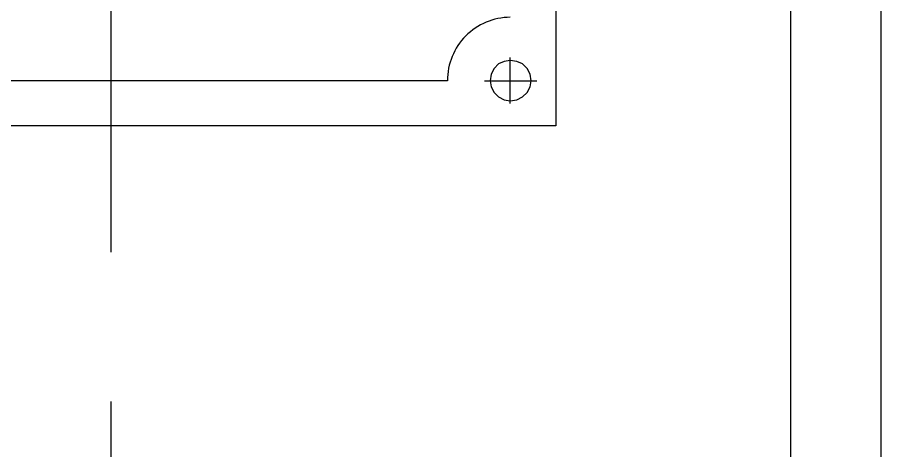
# Model space of a CAD drawing. Header units: millimetres. Extents: x 183355 to 194386, y -190559 to -183233.
# Drawn here: x 185841.9 to 185937.5, y -184531.8 to -184483.8 of the extents above; entities that cross this region are included whole.
import ezdxf

# ---------------------------------------------------------------- set-up
doc = ezdxf.new("R2010")
doc.units = ezdxf.units.MM
doc.header["$LTSCALE"] = 13
doc.linetypes.add('CENTERX2', pattern=[101.6, 63.5, -12.7, 12.7, -12.7])
for name, color, linetype in [('1', 4, 'Continuous'), ('PDF_Geometry', 7, 'Continuous'), ('粗实线', 4, 'Continuous')]:
    doc.layers.add(name, color=color, linetype=linetype)

msp = doc.modelspace()

# ---------------------------------------------------------------- linework, layer by layer
at = {"layer": '1', "color": 1, "linetype": 'CENTERX2', "lineweight": -3, "ltscale": 0.1}
msp.add_line((185852.215, -183898.971), (185852.215, -185998.969), dxfattribs=at)
at = {"layer": 'PDF_Geometry', "lineweight": 25}
for points in [[(185751.493, -184320.839), (185901.514, -184320.839), (185901.514, -184495.854), (185751.493, -184495.854), (185751.493, -184320.839)], [(185898.762, -184490.855), (185898.649, -184490.125), (185898.312, -184489.507), (185897.807, -184489.002), (185897.189, -184488.721), (185896.459, -184488.608), (185895.785, -184488.721), (185895.167, -184489.002), (185894.661, -184489.507), (185894.324, -184490.125), (185894.212, -184490.855), (185894.324, -184491.529), (185894.661, -184492.147), (185895.167, -184492.652), (185895.785, -184492.989), (185896.459, -184493.102), (185897.189, -184492.989), (185897.807, -184492.652), (185898.312, -184492.147), (185898.649, -184491.529), (185898.762, -184490.855)], [(185896.459, -184493.383), (185896.459, -184488.271)], [(185889.494, -184490.855), (185763.456, -184490.855)], [(185893.594, -184490.855), (185899.379, -184490.855)], [(185893.931, -184490.855), (185899.042, -184490.855)]]:
    msp.add_lwpolyline(points, dxfattribs=at)
msp.add_arc((185896.477, -184490.829), 6.985, 90.14542, 180.21199, dxfattribs=at)
at = {"layer": '粗实线'}
for p, q in [((185927.479, -183934.971), (185927.479, -185888.969)), ((185937.479, -183934.971), (185937.479, -185888.969))]:
    msp.add_line(p, q, dxfattribs=at)

doc.saveas('drawing.dxf')
